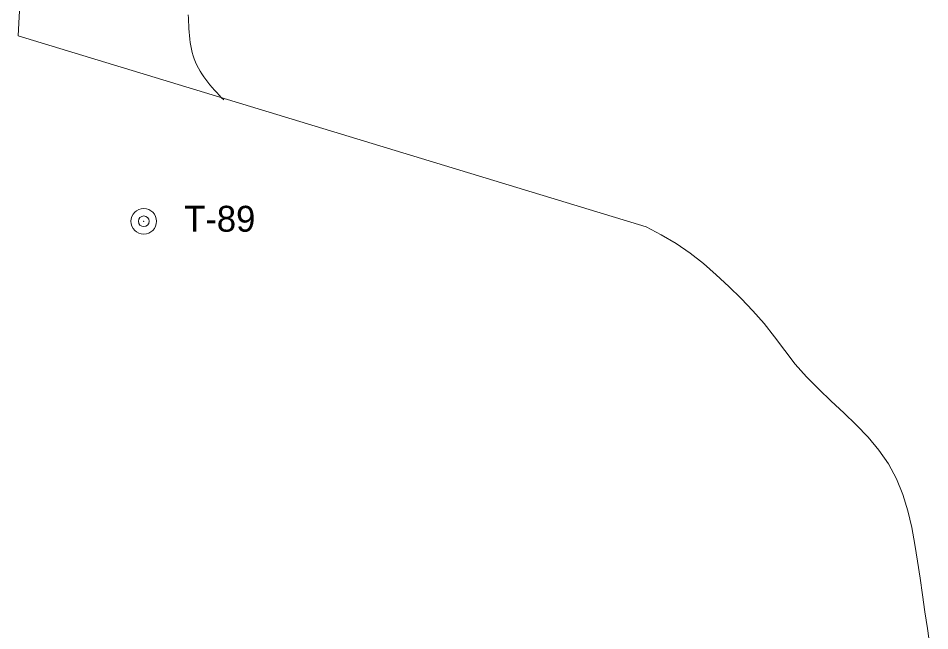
# Model space of a CAD drawing. Units: millimetres, scale not verified. Extents: x 13490 to 141534, y 7000 to 96571.
# Drawn here: x 55385 to 66082, y 46899 to 54090 of the extents above; entities that cross this region are included whole.
import ezdxf
from ezdxf.enums import TextEntityAlignment as Align

# ---------------------------------------------------------------- set-up
doc = ezdxf.new("R2010")
doc.units = ezdxf.units.MM
doc.header["$LTSCALE"] = 250
doc.header["$PDMODE"] = 32
doc.header["$PDSIZE"] = 125
doc.layers.add('0平面図-0通り芯', color=6, linetype='Continuous', lineweight=13)
doc.styles.add('MS-ゴシック-5.0-1.0', font='')
doc.styles.get('MS-ゴシック-5.0-1.0').set_extended_font_data('MS-ゴシック-5.0-1.0')

msp = doc.modelspace()

# ---------------------------------------------------------------- linework, layer by layer
at = {"layer": '0平面図-0通り芯'}
for p, q in [((55385.1, 53882.7), (55667.1, 59923.2)), ((55385.1, 53882.7), (55667.1, 59923.2)), ((55385.1, 53882.7), (62755.5, 51641.2)), ((62755.5, 51641.2), (62931.7, 51545.4)), ((62931.7, 51545.4), (63104.3, 51444.5)), ((63104.3, 51444.5), (63269.8, 51333.1)), ((63269.8, 51333.1), (63426.8, 51209.8)), ((63426.8, 51209.8), (63577.3, 51077.5)), ((63577.3, 51077.5), (63723.5, 50939.8)), ((63723.5, 50939.8), (63867, 50799.5)), ((63867, 50799.5), (64006, 50655.7)), ((64006, 50655.7), (64137.1, 50505.3)), ((64137.1, 50505.3), (64260, 50348)), ((64260, 50348), (64380.1, 50188.1)), ((64380.1, 50188.1), (64503.8, 50030.4)), ((64503.8, 50030.4), (64636.7, 49879.5)), ((64636.7, 49879.5), (64778.8, 49735.5)), ((64778.8, 49735.5), (64926.1, 49595.6)), ((64926.1, 49595.6), (65074.5, 49457)), ((65074.5, 49457), (65219.9, 49316.9)), ((65219.9, 49316.9), (65358.5, 49172.3)), ((65358.5, 49172.3), (65485.9, 49020.6)), ((65485.9, 49020.6), (65598.3, 48858.7)), ((65598.3, 48858.7), (65691.7, 48684.2)), ((65691.7, 48684.2), (65766.2, 48498.3)), ((65766.2, 48498.3), (65824.9, 48305.4)), ((65824.9, 48305.4), (65871.2, 48110)), ((65871.2, 48110), (65908.4, 47913.4)), ((65908.4, 47913.4), (65939.6, 47716)), ((65939.6, 47716), (65968, 47518.2)), ((65968, 47518.2), (65996.5, 47320.3)), ((65996.5, 47320.3), (66025.3, 47122.3)), ((66025.3, 47122.3), (66053.9, 46924.4)), ((66053.9, 46924.4), (66082.1, 46726.4))]:
    msp.add_line(p, q, dxfattribs=at)
at = {"layer": '0平面図-0通り芯', "color": 3}
for p, q in [((57381, 54129.3), (57382.9, 54089.1)), ((57382.9, 54089.1), (57384.5, 54048.8)), ((57384.5, 54048.8), (57386.2, 54008.3)), ((57386.2, 54008.3), (57388.2, 53967.7)), ((57388.2, 53967.7), (57390.9, 53927.1)), ((57390.9, 53927.1), (57394.4, 53886.5)), ((57394.4, 53886.5), (57398.9, 53846.1)), ((57398.9, 53846.1), (57404.4, 53805.9)), ((57404.4, 53805.9), (57411, 53766.1)), ((57411, 53766.1), (57418.9, 53726.6)), ((57418.9, 53726.6), (57428.2, 53687.7)), ((57428.2, 53687.7), (57439, 53649.4)), ((57439, 53649.4), (57451.5, 53611.8)), ((57451.5, 53611.8), (57465.6, 53574.9)), ((57465.6, 53574.9), (57481.6, 53539)), ((57481.6, 53539), (57499.3, 53503.9)), ((57499.3, 53503.9), (57518.6, 53469.7)), ((57518.6, 53469.7), (57539.5, 53436.1)), ((57539.5, 53436.1), (57561.7, 53403.3)), ((57561.7, 53403.3), (57585.1, 53371)), ((57585.1, 53371), (57609.6, 53339.2)), ((57609.6, 53339.2), (57635.1, 53307.9)), ((57635.1, 53307.9), (57661.3, 53277)), ((57661.3, 53277), (57688.3, 53246.5)), ((57688.3, 53246.5), (57715.7, 53216.2)), ((57715.7, 53216.2), (57743.6, 53186)), ((57743.6, 53186), (57771.7, 53156.1)), ((57771.7, 53156.1), (57796.1, 53130.1))]:
    msp.add_line(p, q, dxfattribs=at)
at = {"layer": '0平面図-0通り芯', "color": 4}
msp.add_circle((56858.2, 51705.9), 150, dxfattribs=at)
at = {"layer": '0平面図-0通り芯', "color": 7}
msp.add_point((56858.2, 51705.9), dxfattribs=at)

# ---------------------------------------------------------------- texts
at = {"layer": '0平面図-0通り芯', "color": 4, "style": 'MS-ゴシック-5.0-1.0'}
msp.add_text('T-89', height=303.8, dxfattribs=at).set_placement((57332.2, 51492.8), align=Align.BOTTOM_LEFT)

doc.saveas('drawing.dxf')
